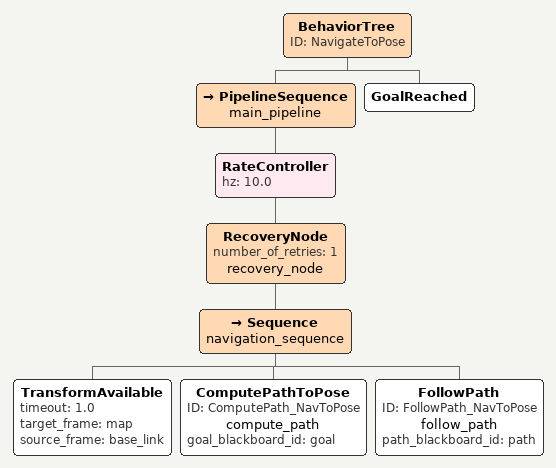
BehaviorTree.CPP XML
<root main_tree_to_execute="NavigateToPose">

  <BehaviorTree ID="NavigateToPose">
    <PipelineSequence name="main_pipeline">
      <RateController hz="10.0">
        <RecoveryNode number_of_retries="1" name="recovery_node">
          <Sequence name="navigation_sequence">
            <TransformAvailable timeout="1.0" target_frame="map" source_frame="base_link"/>
            <ComputePathToPose ID="ComputePath_NavToPose" name="compute_path" goal_blackboard_id="goal"/>
            <FollowPath ID="FollowPath_NavToPose" name="follow_path" path_blackboard_id="path"/>
          </Sequence>
        </RecoveryNode>
      </RateController>
    </PipelineSequence>
    <GoalReached/>
  </BehaviorTree>

</root>
